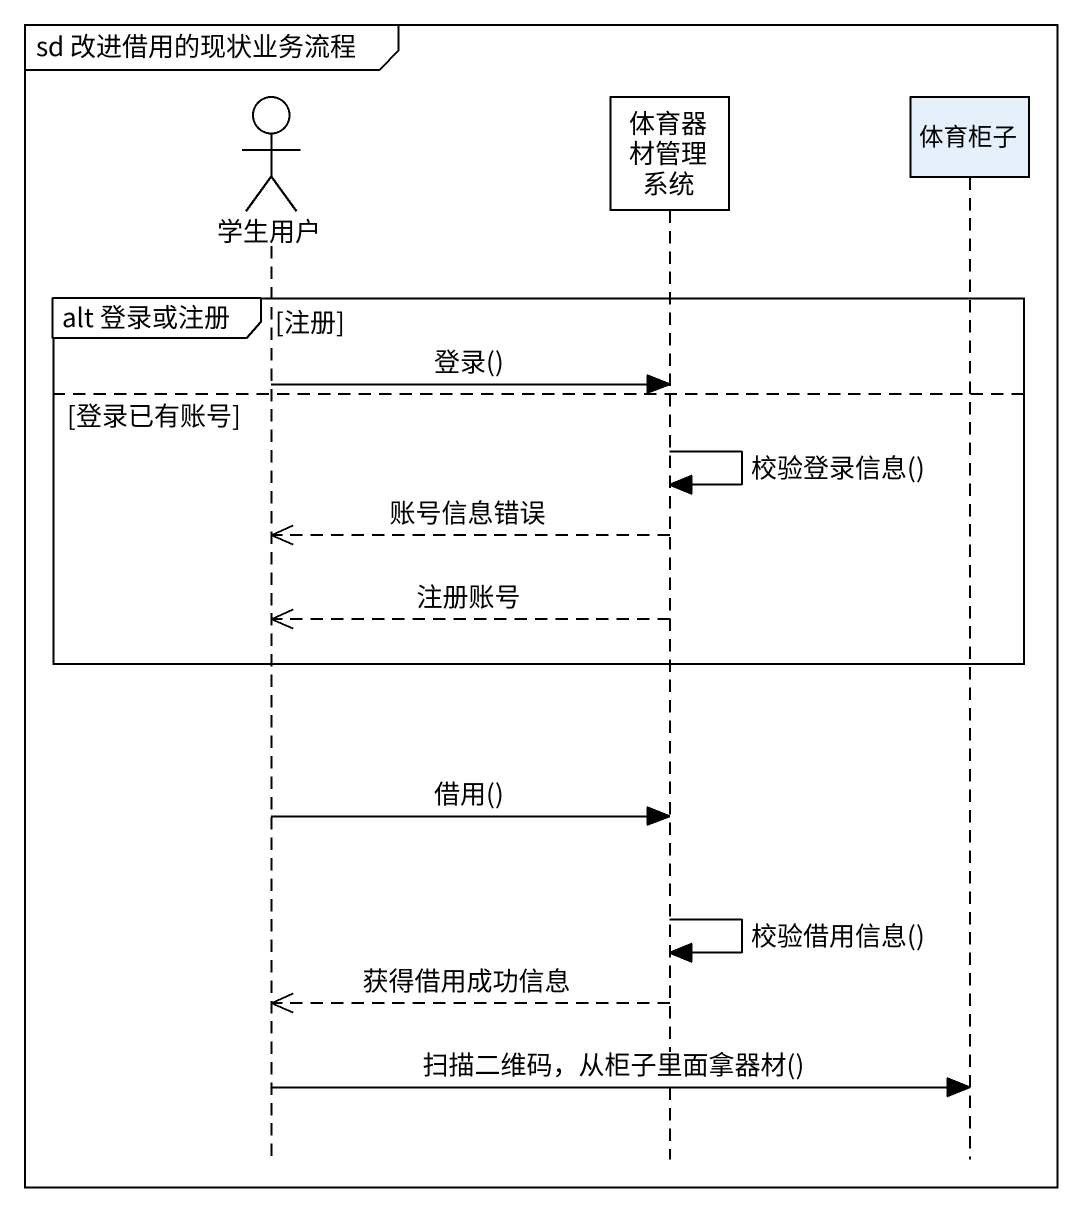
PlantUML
@startuml
mainframe sd 改进借用的现状业务流程
hide footbox
actor 学生用户
participant 体育器材管理系统 #FFFFFF
participant 体育柜子

group alt 登录或注册 [注册]
  学生用户 -> 体育器材管理系统 : 登录()
else 登录已有账号
  体育器材管理系统 -> 体育器材管理系统 : 校验登录信息()
  体育器材管理系统 -->> 学生用户 : 账号信息错误
  体育器材管理系统 -->> 学生用户 : 注册账号
end
学生用户 -> 体育器材管理系统 : 借用()
体育器材管理系统 -> 体育器材管理系统 : 校验借用信息()
体育器材管理系统 -->> 学生用户 : 获得借用成功信息
学生用户 -> 体育柜子 : 扫描二维码，从柜子里面拿器材()
@enduml
